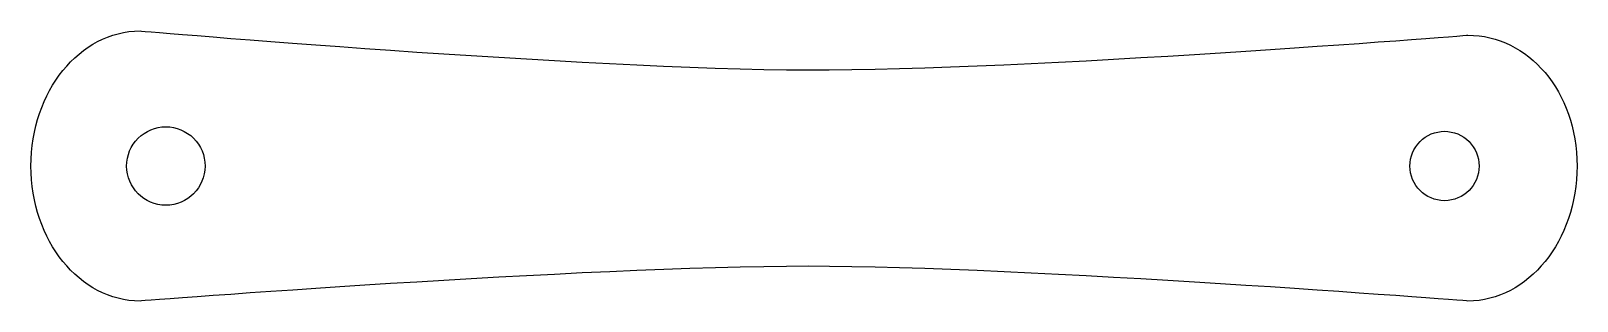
# Model space of a CAD drawing. Extents: x 0.1 to 84.9, y 0.1 to 14.9.
import ezdxf

# ---------------------------------------------------------------- set-up
doc = ezdxf.new("R2010")
doc.units = 0
doc.layers.add('Layer_1', color=7, linetype='CONTINUOUS')

msp = doc.modelspace()

# ---------------------------------------------------------------- linework, layer by layer
at = {"layer": 'Layer_1', "color": 7}
for p, q in [((5.350001, 7.499989), (5.350001, 7.499989)), ((75.729, 7.49999), (75.729, 7.49999)), ((84.899997, 7.499962), (84.899997, 7.499962))]:
    msp.add_line(p, q, dxfattribs=at)
for points in [[(0.1, 7.499962), (0.099983, 11.586885), (2.780827, 14.900199), (6.087801, 14.900199)], [(6.087801, 14.900199), (6.087801, 14.900199), (30.496163, 12.80023), (42.720645, 12.765573)], [(42.720645, 12.765573), (54.794268, 12.731343), (78.908855, 14.668689), (78.908855, 14.668689)], [(78.908855, 14.668689), (82.215828, 14.668689), (84.900013, 11.586884), (84.899997, 7.499962)], [(5.979718, 9.020276), (6.382921, 9.423481), (6.929784, 9.65), (7.500001, 9.65)], [(7.500001, 9.65), (8.070218, 9.65), (8.617081, 9.423481), (9.020284, 9.020276)], [(76.285494, 8.843499), (76.641813, 9.199821), (77.125087, 9.4), (77.629, 9.4)], [(77.629, 9.4), (78.132913, 9.4), (78.616187, 9.199821), (78.972506, 8.843499)], [(5.350001, 7.499989), (5.349998, 8.070206), (5.576514, 8.61707), (5.979718, 9.020276)], [(9.020284, 9.020276), (9.423488, 8.61707), (9.650004, 8.070206), (9.650001, 7.499989)], [(75.729, 7.49999), (75.728997, 8.003903), (75.929174, 8.487178), (76.285494, 8.843499)], [(78.972506, 8.843499), (79.328826, 8.487178), (79.529003, 8.003903), (79.529, 7.49999)], [(6.087802, 0.1), (2.780851, 0.099999), (0.100017, 3.413069), (0.1, 7.499962)], [(7.500001, 5.35), (6.312593, 5.35), (5.350007, 6.312581), (5.350001, 7.499989)], [(9.650001, 7.499989), (9.649995, 6.312581), (8.687409, 5.35), (7.500001, 5.35)], [(77.629, 5.6), (76.579663, 5.6), (75.729006, 6.450653), (75.729, 7.49999)], [(79.529, 7.49999), (79.528994, 6.450653), (78.678337, 5.6), (77.629, 5.6)], [(84.899997, 7.499962), (84.89998, 3.41307), (82.219161, 0.1), (78.912213, 0.1)], [(42.723993, 2.003116), (30.501147, 2.007016), (6.087802, 0.1), (6.087802, 0.1)], [(78.912213, 0.1), (78.912213, 0.1), (54.797643, 1.999216), (42.723993, 2.003116)]]:
    msp.add_open_spline(points, degree=3, dxfattribs=at)

doc.saveas('drawing.dxf')
